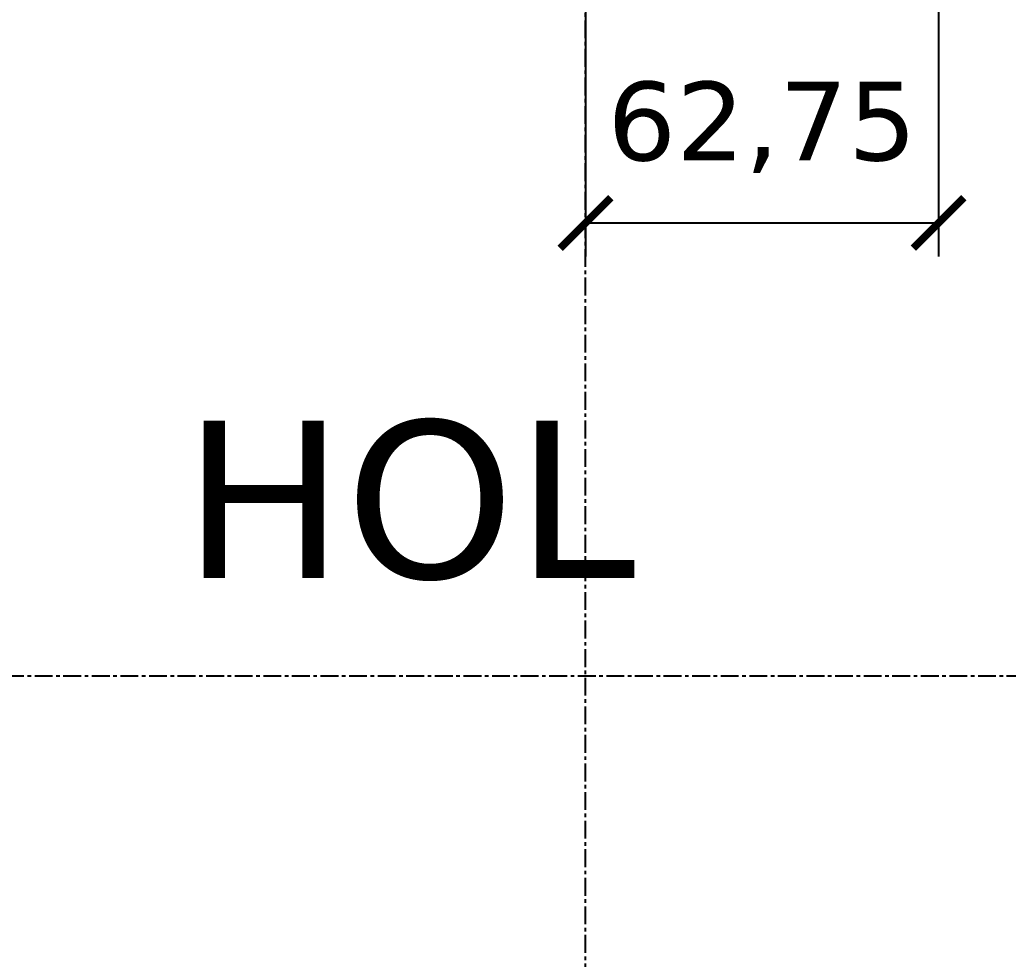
# Model space of a CAD drawing. Header units: centimetres. Extents: x -135 to 5324, y -1304 to 1609.
# Drawn here: x 668.5 to 844.1, y 710.6 to 877.6 of the extents above; entities that cross this region are included whole.
import ezdxf
from ezdxf.enums import TextEntityAlignment as Align

# ---------------------------------------------------------------- set-up
doc = ezdxf.new("R2010")
doc.units = ezdxf.units.CM
doc.linetypes.add('CENTER', pattern=[5.08, 3.175, -0.635, 0.635, -0.635])
for name, color, linetype in [('AKS', 4, 'CENTER'), ('ODA_ADLARI', 7, 'Continuous'), ('OZEL_PANEL_OLCU_CM', 3, 'Continuous')]:
    doc.layers.add(name, color=color, linetype=linetype)
doc.styles.add('PORTMAN', font='DejaVuSans.ttf')
doc.dimstyles.new('PORTMAN', dxfattribs={"dimtxt": 14, "dimasz": 9, "dimexe": 6, "dimexo": 5, "dimgap": 4, "dimtad": 1, "dimtxsty": 'PORTMAN', "dimblk": 'ARCHTICK', "dimcen": 2.5, "dimazin": 3, "dimtfac": 0.5, "dimtmove": 2, "dimatfit": 3})

# ---------------------------------------------------------------- blocks, each defined once
blk = doc.blocks.new('_ARCHTICK')
at = {"color": 0, "linetype": 'BYBLOCK', "const_width": 0.15}
blk.add_lwpolyline([(-0.5, -0.5), (0.5, 0.5)], dxfattribs=at)

msp = doc.modelspace()

# ---------------------------------------------------------------- linework, layer by layer
at = {"layer": 'AKS'}
for p, q in [((769, -35), (769, 1312)), ((-35, 761), (1196.5, 761))]:
    msp.add_line(p, q, dxfattribs=at)

# ---------------------------------------------------------------- texts
at = {"layer": 'ODA_ADLARI', "style": 'PORTMAN'}
msp.add_text('HOL', height=28, dxfattribs=at).set_placement((737.625, 792.375), align=Align.MIDDLE_CENTER)

# ---------------------------------------------------------------- dimensions: what is measured, and where the dimension line sits
at = {"layer": 'OZEL_PANEL_OLCU_CM'}
msp.add_linear_dim(base=(769, 841.5), p1=(769, 891.5), p2=(831.75, 891.5), dimstyle='PORTMAN', override={"dimtxt": 14, "dimasz": 9, "dimexe": 6, "dimexo": 5, "dimdec": 2, "dimzin": 8, "dimdsep": 44}, dxfattribs=at).render()

doc.saveas('drawing.dxf')
